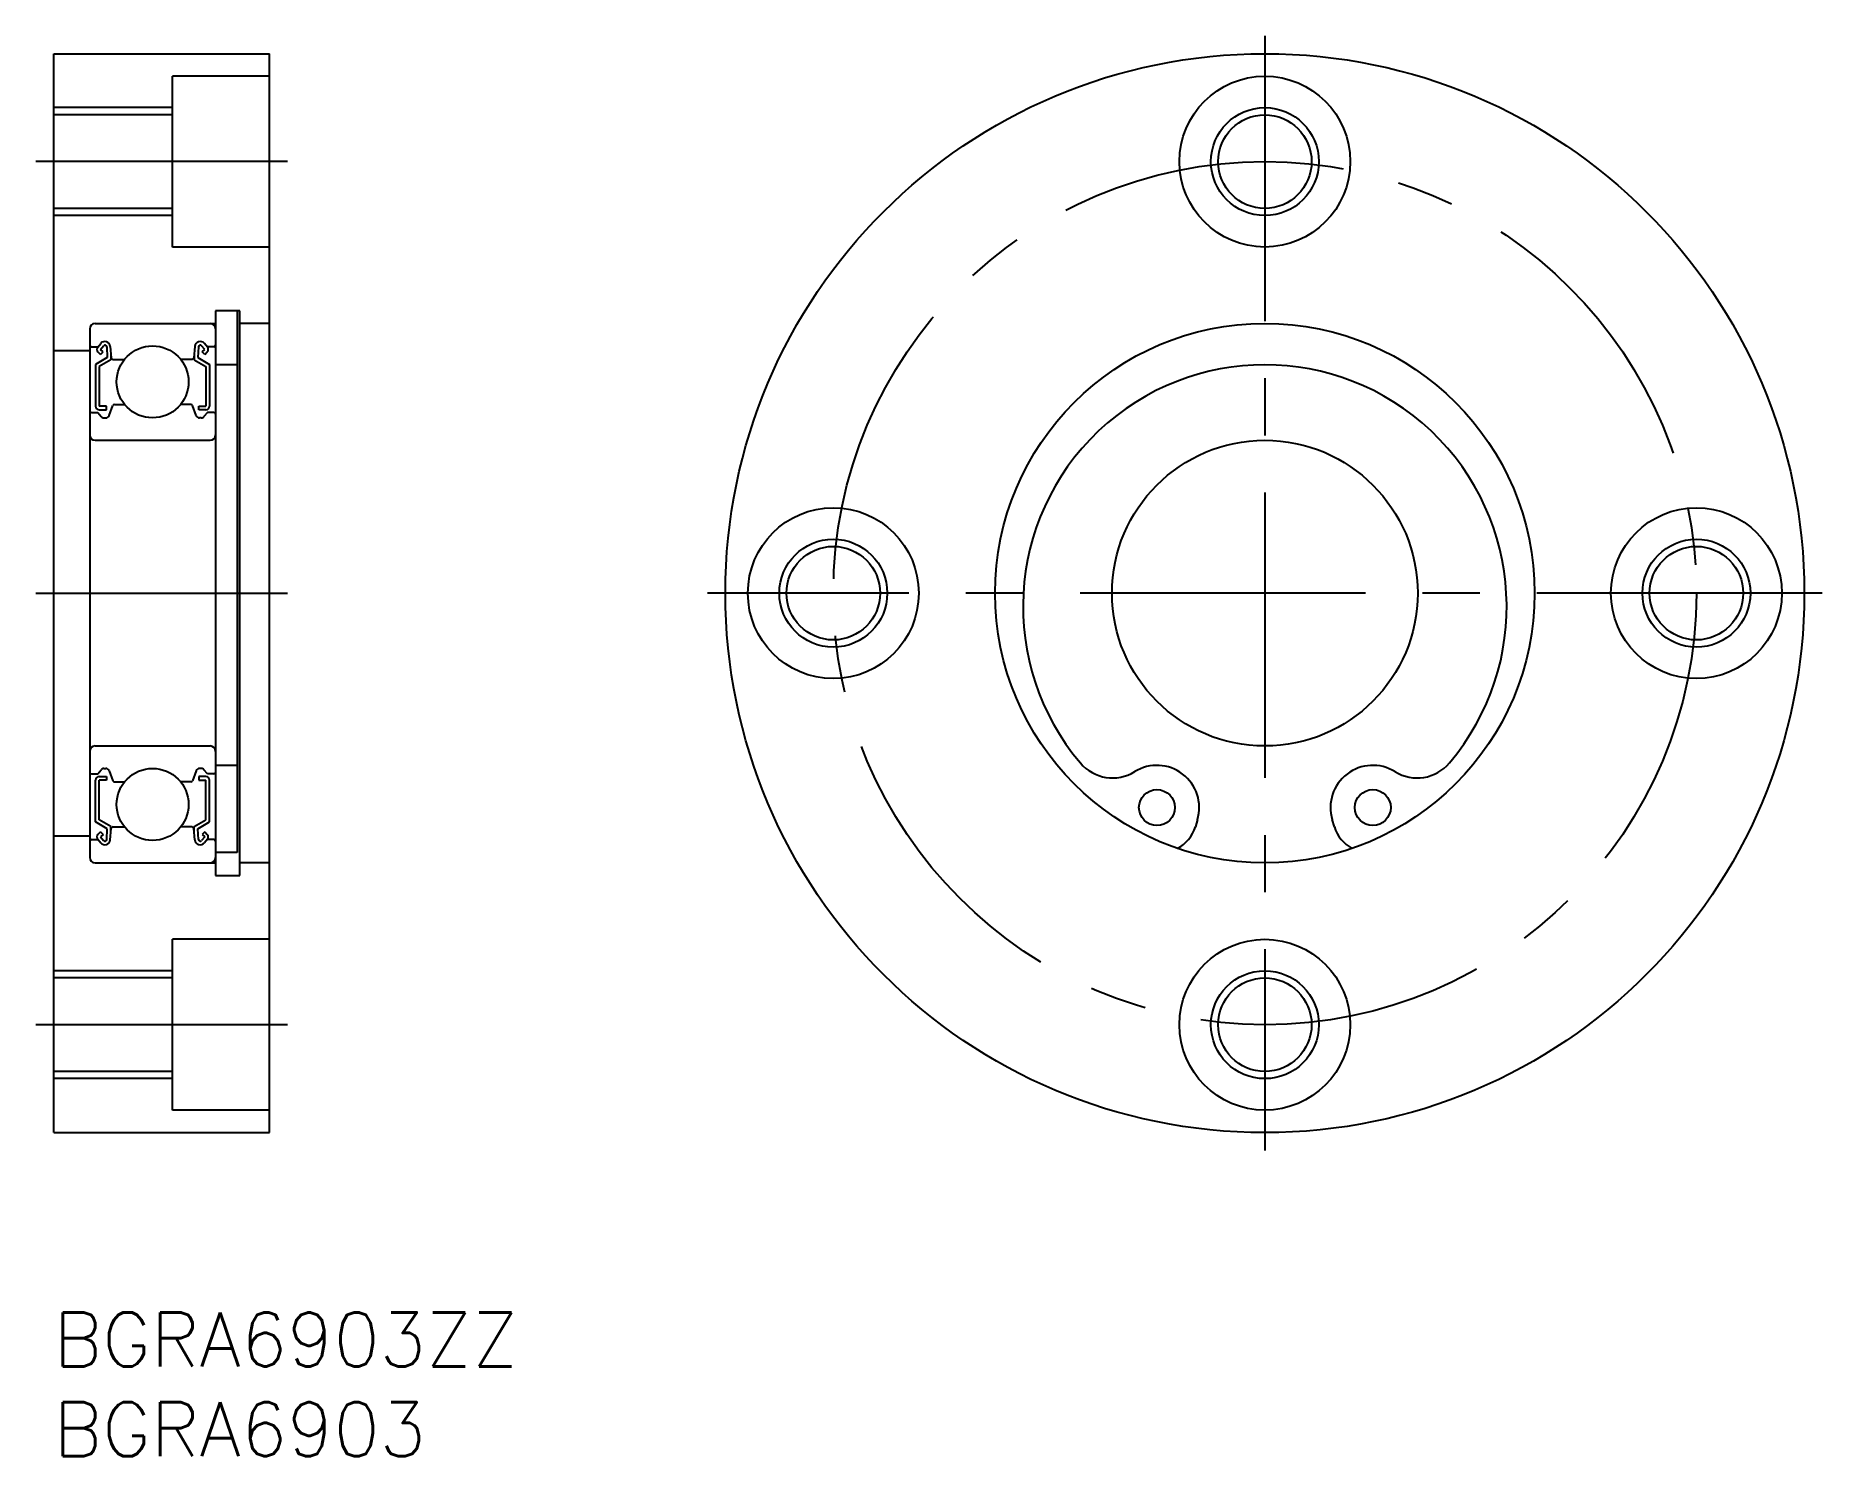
# Model space of a CAD drawing. Extents: x -1 to 98.4, y -8 to 71.
import ezdxf

# ---------------------------------------------------------------- set-up
doc = ezdxf.new("R2010")
doc.units = 0
doc.header["$LTSCALE"] = 0.5
doc.linetypes.add('CENTER', pattern=[50.8, 31.75, -6.35, 6.35, -6.35])
for name, color, linetype in [('MSM_CENTER', 1, 'CENTER'), ('MSM_CONTINUOUS', 7, 'CONTINUOUS'), ('MSM_NARROW', 5, 'CONTINUOUS'), ('MSM_PART_NUMBER', 7, 'CONTINUOUS')]:
    doc.layers.add(name, color=color, linetype=linetype)
doc.styles.get("Standard").update_dxf_attribs({"font": 'txt.shx', "height": 3, "bigfont": 'bigfont.shx'})

# ---------------------------------------------------------------- blocks, each defined once
blk = doc.blocks.new('*U4')
at = {"layer": 'MSM_PART_NUMBER'}
blk.add_text('BGRA6903ZZ', height=3, dxfattribs=at).set_placement((0, -3))
blk = doc.blocks.new('*U5')
at = {"layer": 'MSM_PART_NUMBER'}
blk.add_text('BGRA6903', height=3, dxfattribs=at).set_placement((0, -8))

msp = doc.modelspace()

# ---------------------------------------------------------------- linework, layer by layer
at = {"layer": 'MSM_CENTER'}
for p, q in [((67.357, 71), (67.357, 9)), ((13, 64), (-1, 64)), ((-1, 40), (13, 40)), ((98.357, 40), (36.357, 40)), ((13, 16), (-1, 16))]:
    msp.add_line(p, q, dxfattribs=at)
msp.add_circle((67.357, 40), 24, dxfattribs=at)
at = {"layer": 'MSM_CONTINUOUS'}
for p, q in [((0, 10), (0, 70)), ((0, 70), (12, 70)), ((12, 10), (12, 70)), ((6.6, 59.25), (6.6, 68.75)), ((12, 68.75), (6.6, 68.75)), ((6.6, 66.6), (0, 66.6)), ((6.6, 61.4), (0, 61.4)), ((12, 59.25), (6.6, 59.25)), ((10.35, 55.7, -1.3), (9, 55.7, -1.3)), ((9, 55.7), (9, 24.3)), ((10.2, 55.7), (10.2, 25.58)), ((10.35, 24.3, -0.1), (10.35, 55.7, -0.1)), ((2, 54.7), (2, 25.3)), ((2.3, 55), (9, 55)), ((12, 55), (10.35, 55)), ((2.1, 53.7), (2.46, 53.7)), ((2.448, 53.686), (2.619, 53.891)), ((2.602, 53.558), (2.772, 53.76)), ((2.948, 53.701), (2.981, 53.101)), ((3.148, 53.724), (3.203, 53.091)), ((7.852, 53.724), (7.797, 53.091)), ((8.052, 53.701), (8.019, 53.101)), ((8.398, 53.558), (8.228, 53.76)), ((8.552, 53.686), (8.381, 53.891)), ((8.9, 53.7), (8.54, 53.7)), ((0, 53.5), (2, 53.5)), ((2.981, 53.101), (2.331, 52.725)), ((2.331, 52.725), (2.331, 50.4)), ((2.602, 53.275), (2.461, 53.416)), ((3.181, 52.985), (2.531, 52.61)), ((2.743, 53.417), (2.602, 53.558)), ((2.602, 53.275), (2.743, 53.417)), ((3.181, 53.346), (3.181, 52.985)), ((3.303, 53), (3.939, 53)), ((7.697, 53), (7.061, 53)), ((7.819, 53.346), (7.819, 52.985)), ((7.819, 52.985), (8.469, 52.61)), ((8.019, 53.101), (8.669, 52.725)), ((8.257, 53.417), (8.398, 53.558)), ((8.398, 53.275), (8.257, 53.417)), ((8.398, 53.275), (8.54, 53.416)), ((8.669, 52.725), (8.669, 50.4)), ((10.2, 52.7, -1.3), (9, 52.7, -1.3)), ((2.531, 52.61), (2.531, 50.4)), ((8.469, 52.61), (8.469, 50.4)), ((2.1, 50.05), (2.45, 50.05)), ((2.45, 50.05), (2.642, 49.822)), ((2.931, 50.4), (2.531, 50.4)), ((2.531, 50.2), (2.931, 50.2)), ((2.795, 49.75), (2.891, 49.75)), ((2.931, 50.2), (2.931, 50.4)), ((3.079, 49.882), (3.28, 50.434)), ((3.374, 50.5), (3.939, 50.5)), ((7.626, 50.5), (7.061, 50.5)), ((7.921, 49.882), (7.72, 50.434)), ((8.069, 50.4), (8.469, 50.4)), ((8.069, 50.2), (8.069, 50.4)), ((8.469, 50.2), (8.069, 50.2)), ((8.205, 49.75), (8.109, 49.75)), ((8.55, 50.05), (8.358, 49.822)), ((8.9, 50.05), (8.55, 50.05)), ((2.3, 48.5), (8.7, 48.5)), ((2.3, 31.5), (8.7, 31.5)), ((2.1, 29.95), (2.45, 29.95)), ((2.45, 29.95), (2.642, 30.178)), ((2.795, 30.25), (2.891, 30.25)), ((3.079, 30.118), (3.28, 29.566)), ((7.921, 30.118), (7.72, 29.566)), ((8.205, 30.25), (8.109, 30.25)), ((8.55, 29.95), (8.358, 30.178)), ((8.9, 29.95), (8.55, 29.95)), ((10.2, 30.424, -1.3), (9, 30.424, -1.3)), ((2.331, 27.275), (2.331, 29.6)), ((2.531, 29.8), (2.931, 29.8)), ((2.931, 29.6), (2.531, 29.6)), ((2.531, 27.39), (2.531, 29.6)), ((2.931, 29.8), (2.931, 29.6)), ((3.374, 29.5), (3.939, 29.5)), ((7.626, 29.5), (7.061, 29.5)), ((8.469, 29.8), (8.069, 29.8)), ((8.069, 29.8), (8.069, 29.6)), ((8.069, 29.6), (8.469, 29.6)), ((8.469, 27.39), (8.469, 29.6)), ((8.669, 27.275), (8.669, 29.6)), ((2.981, 26.899), (2.331, 27.275)), ((3.181, 27.015), (2.531, 27.39)), ((2.948, 26.299), (2.981, 26.899)), ((3.148, 26.276), (3.203, 26.909)), ((3.181, 26.654), (3.181, 27.015)), ((3.303, 27), (3.939, 27)), ((3.462, 27), (3.462, 27)), ((3.621, 27), (3.621, 27)), ((7.697, 27), (7.061, 27)), ((7.852, 26.276), (7.797, 26.909)), ((7.819, 27.015), (8.469, 27.39)), ((7.819, 26.654), (7.819, 27.015)), ((8.019, 26.899), (8.669, 27.275)), ((8.052, 26.299), (8.019, 26.899)), ((63.61, 27.404), (63.492, 27.01)), ((71.222, 27.01), (71.105, 27.404)), ((0, 26.5), (2, 26.5)), ((2.1, 26.3), (2.46, 26.3)), ((2.448, 26.314), (2.619, 26.109)), ((2.602, 26.725), (2.461, 26.584)), ((2.602, 26.725), (2.743, 26.583)), ((2.743, 26.583), (2.602, 26.442)), ((2.602, 26.442), (2.772, 26.24)), ((8.398, 26.442), (8.228, 26.24)), ((8.398, 26.725), (8.257, 26.583)), ((8.257, 26.583), (8.398, 26.442)), ((8.552, 26.314), (8.381, 26.109)), ((8.398, 26.725), (8.54, 26.584)), ((8.9, 26.3), (8.54, 26.3)), ((2.3, 25), (9, 25)), ((10.2, 25.58, -1.3), (9, 25.58, -1.3)), ((12, 25), (10.35, 25)), ((9, 24.3, -1.3), (10.35, 24.3, -1.3)), ((6.6, 11.25), (6.6, 20.75)), ((12, 20.75), (6.6, 20.75)), ((6.6, 18.6), (0, 18.6)), ((6.6, 13.4), (0, 13.4)), ((12, 11.25), (6.6, 11.25)), ((0, 10), (12, 10))]:
    msp.add_line(p, q, dxfattribs=at)
for centre, radius in [((67.357, 40), 30), ((67.357, 64), 4.75), ((67.357, 64), 2.6), ((67.357, 40), 15), ((5.5, 51.75), 2), ((67.357, 40), 8.5), ((43.357, 40), 4.75), ((91.357, 40), 4.75), ((43.357, 40), 2.6), ((91.357, 40), 2.6), ((5.5, 28.25), 2), ((61.357, 28.074), 1), ((73.357, 28.074), 1), ((67.357, 16), 4.75), ((67.357, 16), 2.6)]:
    msp.add_circle(centre, radius, dxfattribs=at)
for centre, radius, start, end in [((2.3, 54.7), 0.3, 90, 180), ((8.7, 54.7), 0.3, 0, 90), ((2.1, 53.8), 0.1, 180, 270), ((2.602, 53.558), 0.2, 140.13812, 225), ((2.849, 53.698), 0.3, 4.93473, 140.13812), ((2.849, 53.696), 0.1, 3.10146, 139.95138), ((8.151, 53.698), 0.3, 39.86188, 175.06527), ((8.151, 53.696), 0.1, 40.04862, 176.89854), ((8.398, 53.558), 0.2, 315, 39.86188), ((8.9, 53.8), 0.1, 270, 0), ((3.303, 53.1), 0.1, 184.93473, 269.9991), ((7.697, 53.1), 0.1, 270.0009, 355.06527), ((67.357, 39.25), 13.45, 319.72222, 220.27778), ((2.1, 49.95), 0.1, 90, 180), ((2.531, 50.4), 0.2, 180, 270), ((2.795, 49.95), 0.2, 219.97741, 270), ((2.891, 49.95), 0.2, 270, 339.99123), ((3.374, 50.4), 0.1, 90, 159.99123), ((7.626, 50.4), 0.1, 20.00877, 90), ((8.109, 49.95), 0.2, 200.00877, 270), ((8.205, 49.95), 0.2, 270, 320.02259), ((8.469, 50.4), 0.2, 270, 0), ((8.9, 49.95), 0.1, 0, 90), ((2.3, 48.8), 0.3, 180, 270), ((8.7, 48.8), 0.3, 270, 0), ((2.3, 31.2), 0.3, 90, 180), ((8.7, 31.2), 0.3, 0, 90), ((2.1, 30.05), 0.1, 180, 270), ((2.795, 30.05), 0.2, 90, 140.02259), ((2.891, 30.05), 0.2, 20.00877, 90), ((8.109, 30.05), 0.2, 90, 159.99123), ((8.205, 30.05), 0.2, 39.97741, 90), ((8.9, 30.05), 0.1, 270, 0), ((58.889, 32.074), 2.35, 220.27778, 301.68116), ((61.357, 28.074), 2.35, 343.43096, 121.68116), ((73.357, 28.074), 2.35, 58.31884, 196.56904), ((75.826, 32.074), 2.35, 238.31884, 319.72221), ((2.531, 29.6), 0.2, 90, 180), ((3.374, 29.6), 0.1, 200.00877, 270), ((7.626, 29.6), 0.1, 270, 339.99123), ((8.469, 29.6), 0.2, 0, 90), ((3.303, 26.9), 0.1, 90.0009, 175.06527), ((7.697, 26.9), 0.1, 4.93473, 89.9991), ((61.575, 27.58), 2, 297.60264, 343.43096), ((73.139, 27.58), 2, 196.56904, 242.39736), ((2.1, 26.2), 0.1, 90, 180), ((2.602, 26.442), 0.2, 135, 219.86188), ((2.849, 26.302), 0.3, 219.86188, 355.06527), ((2.849, 26.304), 0.1, 220.04862, 356.89854), ((8.151, 26.302), 0.3, 184.93473, 320.13812), ((8.151, 26.304), 0.1, 183.10146, 319.95138), ((8.398, 26.442), 0.2, 320.13812, 45), ((8.9, 26.2), 0.1, 0, 90), ((2.3, 25.3), 0.3, 180, 270), ((8.7, 25.3), 0.3, 270, 0)]:
    msp.add_arc(centre, radius, start, end, dxfattribs=at)
at = {"layer": 'MSM_NARROW'}
for p, q in [((6.6, 67), (0, 67)), ((6.6, 61), (0, 61)), ((6.6, 19), (0, 19)), ((6.6, 13), (0, 13))]:
    msp.add_line(p, q, dxfattribs=at)
for centre in [(67.357, 64), (43.357, 40), (91.357, 40), (67.357, 16)]:
    msp.add_circle(centre, 3, dxfattribs=at)

# ---------------------------------------------------------------- block references
at = {"layer": 'MSM_CONTINUOUS'}
for name in ['*U4', '*U5']:
    msp.add_blockref(name, (0, 0), dxfattribs=at)

doc.saveas('drawing.dxf')
